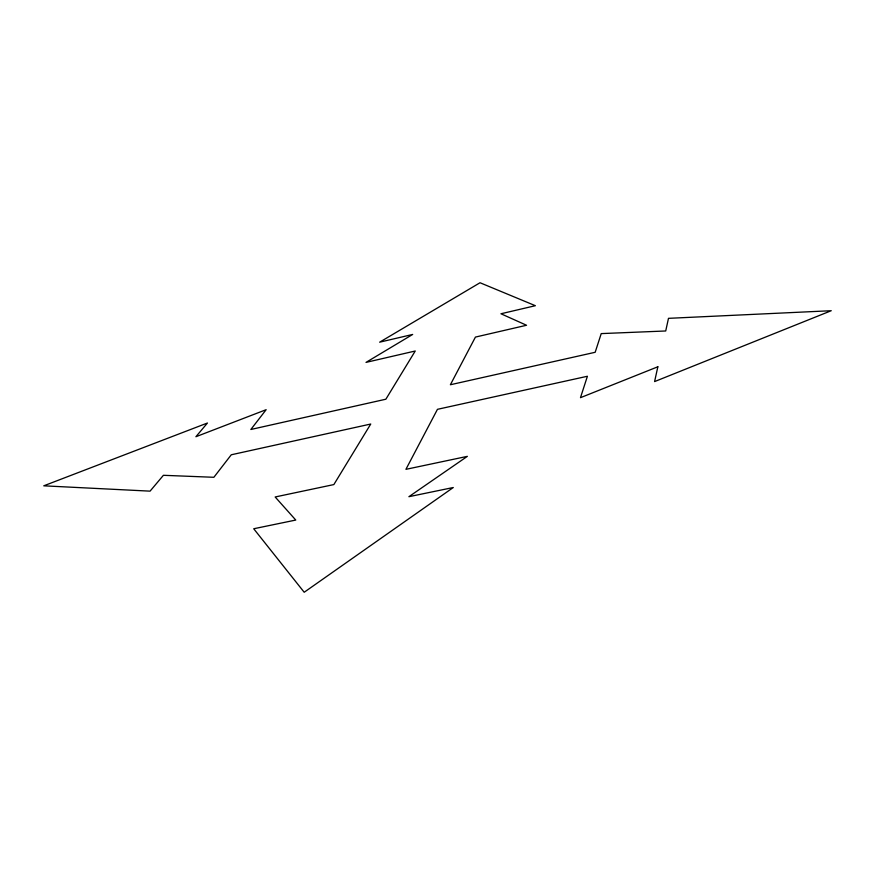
<?xml version="1.0" encoding="UTF-8"?>
<svg xmlns="http://www.w3.org/2000/svg" width="875" height="875" viewBox="0 0 875 875"><rect width="100%" height="100%" fill="white"/><g stroke="black" fill="none" stroke-linecap="round" stroke-linejoin="round"><path stroke-width="1.31" d="M657.847 366.778L654.587 381.587L831.25 310.712L668.489 318.336L665.711 330.98L601.223 333.605L595.175 352.286L450.373 384.748L475.431 337.083L526.542 325.259L500.948 313.764L535.369 305.703L480.025 282.745L379.652 342.18L412.672 334.447L366.012 362.392L415.242 351.006L385.864 399.219L250.852 429.483L266.153 409.686L195.891 436.734L207.441 423.019L43.75 485.822L150.062 491.148L163.406 475.3L213.872 477.291L231.273 454.781L370.737 424.036L333.856 484.575L275.155 496.978L295.772 520.056L253.717 528.752L304.194 592.255L453.283 487.517L408.898 496.694L467.359 456.356L405.913 469.339L437.456 409.325L587.409 376.261L580.475 397.677L657.847 366.778"/></g></svg>
